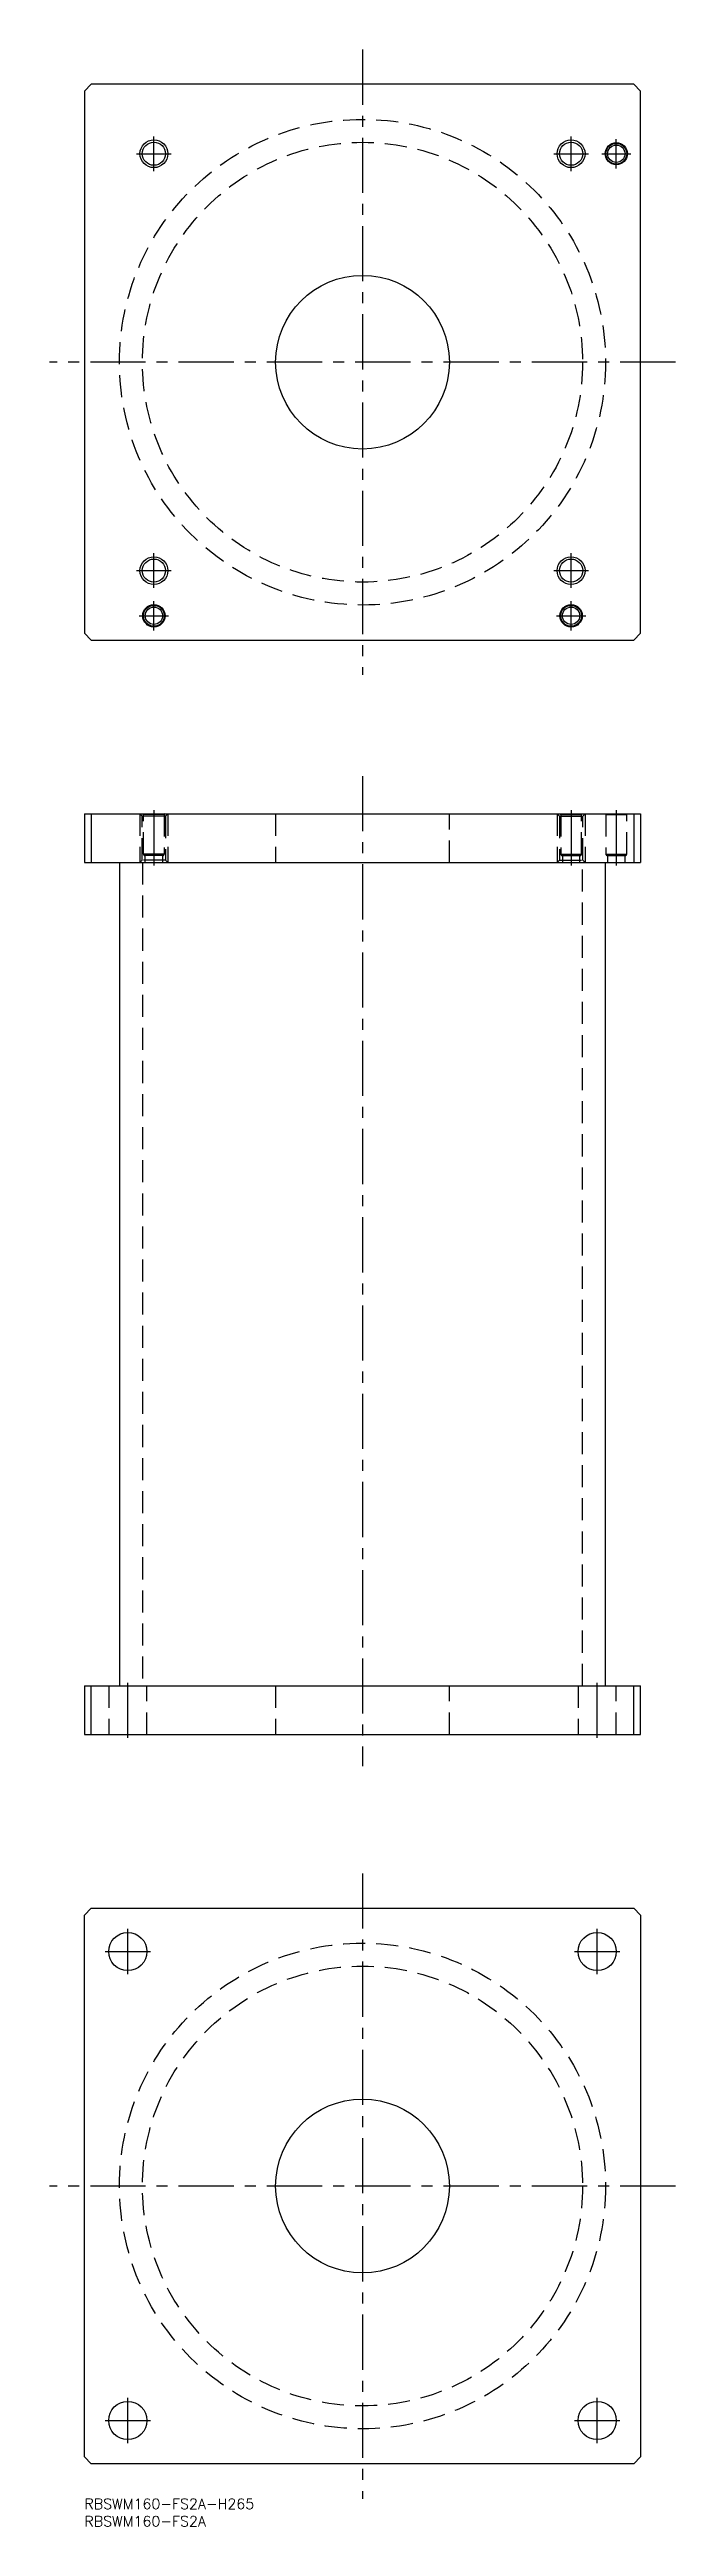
# Model space of a CAD drawing. Extents: x -10 to 170, y -8 to 705.
import ezdxf

# ---------------------------------------------------------------- set-up
doc = ezdxf.new("R2010")
doc.units = 0
doc.header["$LTSCALE"] = 0.5
doc.linetypes.add('CENTER', pattern=[50.8, 31.75, -6.35, 6.35, -6.35])
doc.linetypes.add('DASHED', pattern=[19.05, 12.7, -6.35])
for name, color, linetype in [('MSM_CENTER', 1, 'CENTER'), ('MSM_CONTINUOUS', 7, 'CONTINUOUS'), ('MSM_DASHED', 4, 'DASHED'), ('MSM_NARROW', 5, 'CONTINUOUS'), ('MSM_PART_NUMBER', 7, 'CONTINUOUS')]:
    doc.layers.add(name, color=color, linetype=linetype)
doc.styles.get("Standard").update_dxf_attribs({"font": 'txt.shx', "height": 3, "bigfont": 'bigfont.shx'})

msp = doc.modelspace()

# ---------------------------------------------------------------- linework, layer by layer
at = {"layer": 'MSM_CENTER'}
for p, q in [((80, 705), (80, 525)), ((20, 670), (20, 680)), ((140, 670), (140, 680)), ((153, 670.8), (153, 679.2)), ((15, 675), (25, 675)), ((135, 675), (145, 675)), ((148.8, 675), (157.2, 675)), ((170, 615), (-10, 615)), ((20, 550), (20, 560)), ((140, 550), (140, 560)), ((15, 555), (25, 555)), ((135, 555), (145, 555)), ((15.8, 542), (24.2, 542)), ((20, 537.8), (20, 546.2)), ((135.8, 542), (144.2, 542)), ((140, 537.8), (140, 546.2)), ((80, 495.8738), (80, 210.8738)), ((20, 486), (20, 470)), ((140, 486), (140, 470)), ((153, 486), (153, 470)), ((12.4749, 219), (12.4749, 235)), ((147.5251, 219), (147.5251, 235)), ((80, 180), (80, 0)), ((12.5, 151), (12.5, 164)), ((147.5, 151), (147.5, 164)), ((6, 157.5), (19, 157.5)), ((141, 157.5), (154, 157.5)), ((170, 90), (-10, 90)), ((12.5, 16), (12.5, 29)), ((147.5, 16), (147.5, 29)), ((6, 22.5), (19, 22.5)), ((141, 22.5), (154, 22.5))]:
    msp.add_line(p, q, dxfattribs=at)
at = {"layer": 'MSM_CONTINUOUS'}
for p, q in [((2, 695), (0, 693)), ((0, 693), (0, 537)), ((158, 695), (2, 695)), ((160, 693), (158, 695)), ((160, 537), (160, 693)), ((0, 537), (2, 535)), ((2, 535), (158, 535)), ((158, 535), (160, 537)), ((0, 485), (158, 485)), ((0, 485), (0, 471)), ((2, 485), (2, 471)), ((158, 485), (158, 471)), ((158, 485), (160, 485)), ((160, 485), (160, 471)), ((0, 471), (160, 471)), ((10.1, 471), (10.1, 234)), ((149.9, 234), (149.9, 471)), ((0, 234), (160, 234)), ((0, 234), (0, 220)), ((2, 220), (2, 234)), ((158, 220), (158, 234)), ((160, 220), (160, 234)), ((0, 220), (160, 220)), ((0, 168), (2, 170)), ((0, 12), (0, 168)), ((2, 170), (158, 170)), ((158, 170), (160, 168)), ((160, 168), (160, 12)), ((2, 10), (0, 12)), ((158, 10), (2, 10)), ((160, 12), (158, 10))]:
    msp.add_line(p, q, dxfattribs=at)
for centre, radius in [((20, 675), 3.3235), ((140, 675), 3.3235), ((153, 675), 3.2), ((153, 675), 3), ((153, 675), 2.5), ((80, 615), 25), ((20, 555), 3.3235), ((140, 555), 3.3235), ((20, 542), 3.2), ((20, 542), 3), ((20, 542), 2.5), ((140, 542), 3.2), ((140, 542), 3), ((140, 542), 2.5), ((12.5, 157.5), 5.5), ((147.5, 157.5), 5.5), ((80, 90), 25), ((12.5, 22.5), 5.5), ((147.5, 22.5), 5.5)]:
    msp.add_circle(centre, radius, dxfattribs=at)
at = {"layer": 'MSM_DASHED'}
for p, q in [((16.6765, 484.3235), (16, 485)), ((16, 485), (16, 471)), ((17, 484.8), (16.8, 485)), ((23.2, 485), (23, 484.8)), ((24, 485), (23.3235, 484.3235)), ((24, 485), (24, 471)), ((55, 485), (55, 471)), ((105, 471), (105, 485)), ((136, 485), (136.6765, 484.3235)), ((136, 485), (136, 471)), ((136.8, 485), (137, 484.8)), ((143, 484.8), (143.2, 485)), ((143.3235, 484.3235), (144, 485)), ((144, 485), (144, 471)), ((149.8, 485), (150, 484.8)), ((156, 484.8), (156.2, 485)), ((23.3235, 484.3235), (16.6765, 484.3235)), ((16.6765, 471.6765), (16.6765, 484.3235)), ((23, 484.8), (17, 484.8)), ((17, 473.4), (17, 484.8)), ((23, 484.8), (23, 473.4)), ((23.3235, 484.3235), (23.3235, 471.6765)), ((136.6765, 484.3235), (143.3235, 484.3235)), ((136.6765, 484.3235), (136.6765, 471.6765)), ((137, 484.8), (143, 484.8)), ((137, 484.8), (137, 473.4)), ((143, 473.4), (143, 484.8)), ((143.3235, 471.6765), (143.3235, 484.3235)), ((150, 484.8), (156, 484.8)), ((150, 484.8), (150, 473.4)), ((156, 473.4), (156, 484.8)), ((16, 471), (16.6765, 471.6765)), ((23.3235, 471.6765), (16.6765, 471.6765)), ((16.7, 471), (16.7, 234)), ((23, 473.4), (17, 473.4)), ((22.6, 473), (17.4, 473)), ((17.5, 471), (17.5, 473)), ((22.5, 473), (22.5, 471)), ((23.3235, 471.6765), (24, 471)), ((136.6765, 471.6765), (136, 471)), ((136.6765, 471.6765), (143.3235, 471.6765)), ((137, 473.4), (143, 473.4)), ((137.4, 473), (142.6, 473)), ((137.5, 473), (137.5, 471)), ((142.5, 471), (142.5, 473)), ((143.3, 234), (143.3, 471)), ((144, 471), (143.3235, 471.6765)), ((150, 473.4), (156, 473.4)), ((150.4, 473), (155.6, 473)), ((150.5, 473), (150.5, 471)), ((155.5, 471), (155.5, 473)), ((7, 234), (7, 220)), ((18, 220), (18, 234)), ((55, 234), (55, 220)), ((105, 220), (105, 234)), ((142, 234), (142, 220)), ((153, 220), (153, 234))]:
    msp.add_line(p, q, dxfattribs=at)
for centre, radius in [((80, 615), 69.9), ((80, 615), 63.3), ((80, 90), 69.9), ((80, 90), 63.3)]:
    msp.add_circle(centre, radius, dxfattribs=at)
for centre, start, end in [((17.4, 473.4), 180, 270), ((22.6, 473.4), 270, 0), ((137.4, 473.4), 180, 270), ((142.6, 473.4), 270, 0), ((150.4, 473.4), 180, 270), ((155.6, 473.4), 270, 0)]:
    msp.add_arc(centre, 0.4, start, end, dxfattribs=at)
at = {"layer": 'MSM_NARROW'}
for centre in [(20, 675), (140, 675), (20, 555), (140, 555)]:
    msp.add_circle(centre, 4, dxfattribs=at)

# ---------------------------------------------------------------- texts
at = {"layer": 'MSM_PART_NUMBER'}
for s, p in [('RBSWM160-FS2A-H265', (0, -3)), ('RBSWM160-FS2A', (0, -8))]:
    msp.add_text(s, height=3, dxfattribs=at).set_placement(p)

doc.saveas('drawing.dxf')
